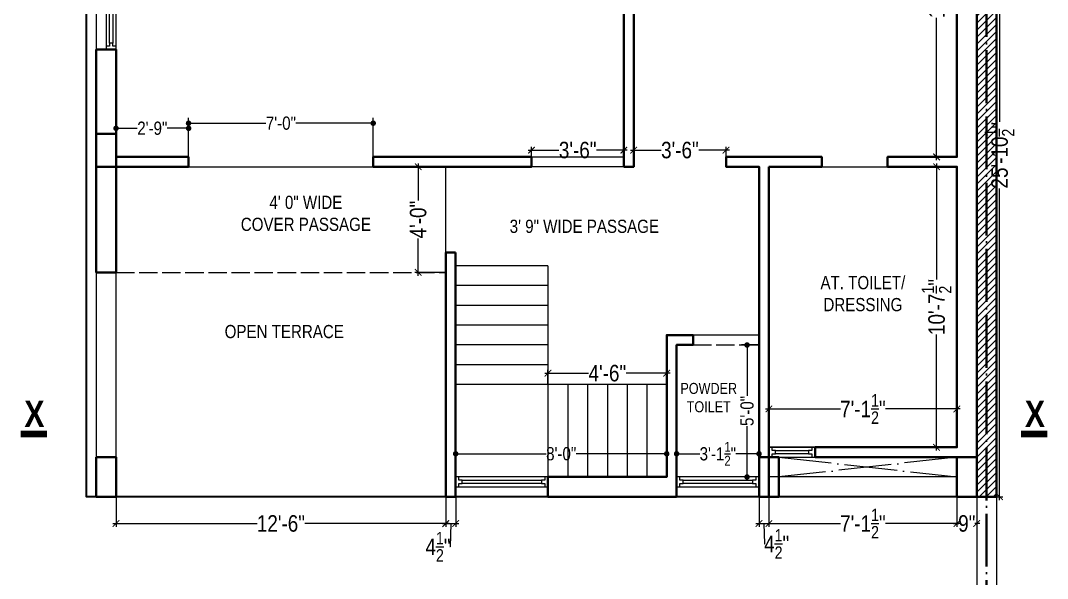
# Model space of a CAD drawing. Header units: millimetres. Extents: x 56222 to 3066687, y -650199 to -121287.
# Drawn here: x 153861 to 154328.1, y -173444.7 to -173191.1 of the extents above; entities that cross this region are included whole.
import ezdxf

# ---------------------------------------------------------------- set-up
doc = ezdxf.new("R2010")
doc.units = ezdxf.units.MM
doc.header["$MEASUREMENT"] = 0
doc.header["$PDMODE"] = 35
doc.linetypes.add('ACAD_ISO02W100', pattern=[15, 12, -3])
doc.linetypes.add('ACAD_ISO04W100', pattern=[30, 24, -3, 0, -3])
doc.layers.get('Defpoints').update_dxf_attribs({"color": 220})
for name, color, linetype, lineweight in [('COLUMN', 1, 'Continuous', 30), ('ELEVATION', 250, 'Continuous', 9), ('FIRST FLOOR', 7, 'Continuous', 9), ('FIRST FLOOR_( STAIR )', 251, 'Continuous', 9), ('GROUND FLOOR', 7, 'Continuous', 9), ('GROUND FLOOR  ( HATCH )', 251, 'Continuous', 9), ('GROUND FLOOR ( DW_RAIL )', 7, 'Continuous', 9), ('SECOND FLOOR', 7, 'Continuous', 9), ('SECOND FLOOR  ( PLINE )', 251, 'Continuous', 30), ('SECOND FLOOR ( DIM )', 7, 'Continuous', 9), ('SECOND FLOOR ( DW_RAIL )', 7, 'Continuous', 9), ('SECOND FLOOR ( PLine )', 7, 'Continuous', 30), ('SECOND FLOOR ( TEXT )', 7, 'Continuous', 9), ('SECTION', 7, 'Continuous', 9), ('X_PLOT', 1, 'Continuous', 9), ('XX~SLAB ( BEAM )~ ( DIM )', 7, 'Continuous', 9)]:
    doc.layers.add(name, color=color, linetype=linetype, lineweight=lineweight)
doc.layers.add('XX~SLAB ( PLINE )', color=251, linetype='Continuous', plot=False)
doc.styles.add('Cn BT~6', font='swissc.ttf', dxfattribs={"height": 6})
doc.styles.add("Cn_BT_0'-0", font='swissc.ttf')
doc.styles.add('Cn_BT_7½', font='swissc.ttf', dxfattribs={"height": 7.5})
doc.styles.add('KATHA', font='swissc.ttf')
doc.dimstyles.new('Cn BT~6', dxfattribs={"dimtxt": 0.18, "dimasz": 2.5, "dimexe": 2.5, "dimexo": 0, "dimgap": 0.09, "dimtad": 0, "dimdec": 3, "dimzin": 3, "dimdsep": 46, "dimlunit": 4, "dimtxsty": 'Cn BT~6', "dimblk": 'DOT', "dimcen": 0.09, "dimdle": 2, "dimclrd": 250, "dimclre": 250, "dimclrt": 5, "dimadec": 0, "dimazin": 0, "dimtfac": 0.75, "dimtdec": 3, "dimtofl": 0, "dimtmove": 0, "dimatfit": 3, "dimfxl": 1, "dimtolj": 1, "dimtzin": 0, "dimlwd": 15, "dimlwe": 15, "dimarcsym": 0})
doc.dimstyles.new('Cn_BT_7½', dxfattribs={"dimtxt": 9, "dimasz": 3, "dimexe": 1.5, "dimexo": 0, "dimgap": 0.09, "dimtad": 0, "dimdec": 3, "dimzin": 3, "dimdsep": 46, "dimlunit": 4, "dimtxsty": 'Cn_BT_7½', "dimblk": 'ARCHTICK', "dimcen": 0.09, "dimdle": 1.5, "dimclrd": 251, "dimclre": 251, "dimclrt": 14, "dimadec": 0, "dimazin": 0, "dimtfac": 0.75, "dimtdec": 3, "dimtofl": 0, "dimtmove": 0, "dimatfit": 3, "dimfxl": 0, "dimtolj": 1, "dimtzin": 0, "dimlwd": 15, "dimlwe": 15, "dimarcsym": 0})

# ---------------------------------------------------------------- blocks, each defined once
blk = doc.blocks.new('_ArchTick')
at = {"color": 0, "linetype": 'ByBlock', "const_width": 0.15}
blk.add_lwpolyline([(-0.5, -0.5), (0.5, 0.5)], dxfattribs=at)
blk = doc.blocks.new('*D71')
at = {"layer": 'Defpoints', "color": 0, "lineweight": 0, "transparency": 16777216}
for p in [(154286.93, -173367.71), (154201.43, -173375.76), (154286.93, -173375.76)]:
    blk.add_point(p, dxfattribs=at)
at = {"layer": 'SECOND FLOOR ( DIM )', "color": 251, "lineweight": 15, "transparency": 16777216}
for p, q in [((154199.93, -173367.71), (154233.98, -173367.71)), ((154201.43, -173375.76), (154201.43, -173366.21)), ((154288.43, -173367.71), (154254.38, -173367.71)), ((154286.93, -173375.76), (154286.93, -173366.21))]:
    blk.add_line(p, q, dxfattribs=at)
at = {"layer": 'SECOND FLOOR ( DIM )', "color": 251, "lineweight": 15, "transparency": 16777216, "xscale": 3, "yscale": 3, "zscale": 3, "rotation": 180}
blk.add_blockref('_ArchTick', (154201.43, -173367.71), dxfattribs=at)
at = {"layer": 'SECOND FLOOR ( DIM )', "color": 251, "lineweight": 15, "transparency": 16777216, "xscale": 3, "yscale": 3, "zscale": 3}
blk.add_blockref('_ArchTick', (154286.93, -173367.71), dxfattribs=at)
at = {"layer": 'SECOND FLOOR ( DIM )', "color": 14, "transparency": 16777216, "insert": (154244.18, -173367.71), "char_height": 7.5, "attachment_point": 5, "style": 'Cn_BT_7½'}
blk.add_mtext('\\A1;7\'-1{\\H0.75x;\\S1/2;}"', dxfattribs=at)
blk = doc.blocks.new('*D70')
at = {"layer": 'Defpoints', "color": 0, "lineweight": 0, "transparency": 16777216}
for p in [(154295.93, -173097.11), (154291.43, -173407.61), (154306.32, -173407.61)]:
    blk.add_point(p, dxfattribs=at)
at = {"layer": 'SECOND FLOOR ( DIM )', "color": 251, "lineweight": 15, "transparency": 16777216}
for p, q in [((154295.93, -173097.11), (154307.82, -173097.11)), ((154306.32, -173095.61), (154306.32, -173237.2)), ((154306.32, -173409.11), (154306.32, -173267.51)), ((154291.43, -173407.61), (154307.82, -173407.61))]:
    blk.add_line(p, q, dxfattribs=at)
at = {"layer": 'SECOND FLOOR ( DIM )', "color": 251, "lineweight": 15, "transparency": 16777216, "xscale": 3, "yscale": 3, "zscale": 3}
for p, rotation in [((154306.32, -173097.11), 90), ((154306.32, -173407.61), 270)]:
    blk.add_blockref('_ArchTick', p, dxfattribs=dict(at, rotation=rotation))
at = {"layer": 'SECOND FLOOR ( DIM )', "color": 14, "transparency": 16777216, "insert": (154306.32, -173252.36), "char_height": 7.5, "attachment_point": 5, "rotation": 90, "style": 'Cn_BT_7½'}
blk.add_mtext('\\A1;25\'-10{\\H0.75x;\\S1/2;}"', dxfattribs=at)
blk = doc.blocks.new('*D69')
at = {"layer": 'Defpoints', "color": 0, "lineweight": 0, "transparency": 16777216}
for p in [(154286.93, -173257.61), (154277.68, -173385.11), (154286.93, -173385.11)]:
    blk.add_point(p, dxfattribs=at)
at = {"layer": 'SECOND FLOOR ( DIM )', "color": 251, "lineweight": 15, "transparency": 16777216}
for p, q in [((154286.93, -173257.61), (154276.18, -173257.61)), ((154277.68, -173256.11), (154277.68, -173308.82)), ((154277.68, -173386.61), (154277.68, -173333.89)), ((154286.93, -173385.11), (154276.18, -173385.11))]:
    blk.add_line(p, q, dxfattribs=at)
at = {"layer": 'SECOND FLOOR ( DIM )', "color": 251, "lineweight": 15, "transparency": 16777216, "xscale": 3, "yscale": 3, "zscale": 3}
for p, rotation in [((154277.68, -173257.61), 90), ((154277.68, -173385.11), 270)]:
    blk.add_blockref('_ArchTick', p, dxfattribs=dict(at, rotation=rotation))
at = {"layer": 'SECOND FLOOR ( DIM )', "color": 14, "transparency": 16777216, "insert": (154277.68, -173321.36), "char_height": 7.5, "attachment_point": 5, "rotation": 90, "style": 'Cn_BT_7½'}
blk.add_mtext('\\A1;10\'-7{\\H0.75x;\\S1/2;}"', dxfattribs=at)
blk = doc.blocks.new('*D68')
at = {"layer": 'Defpoints', "color": 0, "lineweight": 0, "transparency": 16777216}
for p in [(154286.93, -173101.61), (154277.68, -173253.11), (154286.93, -173253.11)]:
    blk.add_point(p, dxfattribs=at)
at = {"layer": 'SECOND FLOOR ( DIM )', "color": 251, "lineweight": 15, "transparency": 16777216}
for p, q in [((154286.93, -173101.61), (154276.18, -173101.61)), ((154277.68, -173100.11), (154277.68, -173164.82)), ((154277.68, -173254.61), (154277.68, -173189.89)), ((154286.93, -173253.11), (154276.18, -173253.11))]:
    blk.add_line(p, q, dxfattribs=at)
at = {"layer": 'SECOND FLOOR ( DIM )', "color": 251, "lineweight": 15, "transparency": 16777216, "xscale": 3, "yscale": 3, "zscale": 3}
for p, rotation in [((154277.68, -173101.61), 90), ((154277.68, -173253.11), 270)]:
    blk.add_blockref('_ArchTick', p, dxfattribs=dict(at, rotation=rotation))
at = {"layer": 'SECOND FLOOR ( DIM )', "color": 14, "transparency": 16777216, "insert": (154277.68, -173177.36), "char_height": 7.5, "attachment_point": 5, "rotation": 90, "style": 'Cn_BT_7½'}
blk.add_mtext('\\A1;12\'-7{\\H0.75x;\\S1/2;}"', dxfattribs=at)
blk = doc.blocks.new('_Dot')
at = {"color": 0, "linetype": 'ByBlock', "lineweight": -2}
blk.add_line((-0.5, 0), (-1, 0), dxfattribs=at)
at = {"color": 0, "linetype": 'ByBlock', "const_width": 0.5}
blk.add_lwpolyline([(-0.25, 0, 1), (0.25, 0, 1)], format="xyb", close=True, dxfattribs=at)
blk = doc.blocks.new('*D64')
at = {"layer": 'Defpoints', "color": 0, "lineweight": 0, "transparency": 16777216}
for p in [(154058.93, -173380.61), (154154.93, -173380.61), (154154.93, -173388.08)]:
    blk.add_point(p, dxfattribs=at)
at = {"layer": 'SECOND FLOOR ( DIM )', "color": 250, "lineweight": 15, "transparency": 16777216}
for p, q in [((154058.93, -173380.61), (154058.93, -173390.58)), ((154154.93, -173380.61), (154154.93, -173390.58)), ((154061.43, -173388.08), (154100.09, -173388.08)), ((154152.43, -173388.08), (154113.76, -173388.08))]:
    blk.add_line(p, q, dxfattribs=at)
at = {"layer": 'SECOND FLOOR ( DIM )', "color": 250, "lineweight": 15, "transparency": 16777216, "xscale": 2.5, "yscale": 2.5, "zscale": 2.5, "rotation": 180}
blk.add_blockref('_Dot', (154058.93, -173388.08), dxfattribs=at)
at = {"layer": 'SECOND FLOOR ( DIM )', "color": 250, "lineweight": 15, "transparency": 16777216, "xscale": 2.5, "yscale": 2.5, "zscale": 2.5}
blk.add_blockref('_Dot', (154154.93, -173388.08), dxfattribs=at)
at = {"layer": 'SECOND FLOOR ( DIM )', "color": 5, "transparency": 16777216, "insert": (154106.93, -173388.08), "char_height": 6, "attachment_point": 5, "style": 'Cn BT~6'}
blk.add_mtext('\\A1;8\'-0"', dxfattribs=at)
blk = doc.blocks.new('*D63')
at = {"layer": 'Defpoints', "color": 0, "lineweight": 0, "transparency": 16777216}
for p in [(154154.93, -173351.46), (154100.93, -173356.61), (154154.93, -173356.61)]:
    blk.add_point(p, dxfattribs=at)
at = {"layer": 'SECOND FLOOR ( DIM )', "color": 251, "lineweight": 15, "transparency": 16777216}
for p, q in [((154099.43, -173351.46), (154119.33, -173351.46)), ((154100.93, -173356.61), (154100.93, -173349.96)), ((154156.43, -173351.46), (154136.53, -173351.46)), ((154154.93, -173356.61), (154154.93, -173349.96))]:
    blk.add_line(p, q, dxfattribs=at)
at = {"layer": 'SECOND FLOOR ( DIM )', "color": 251, "lineweight": 15, "transparency": 16777216, "xscale": 3, "yscale": 3, "zscale": 3, "rotation": 180}
blk.add_blockref('_ArchTick', (154100.93, -173351.46), dxfattribs=at)
at = {"layer": 'SECOND FLOOR ( DIM )', "color": 251, "lineweight": 15, "transparency": 16777216, "xscale": 3, "yscale": 3, "zscale": 3}
blk.add_blockref('_ArchTick', (154154.93, -173351.46), dxfattribs=at)
at = {"layer": 'SECOND FLOOR ( DIM )', "color": 14, "transparency": 16777216, "insert": (154127.93, -173351.46), "char_height": 7.5, "attachment_point": 5, "style": 'Cn_BT_7½'}
blk.add_mtext('\\A1;4\'-6"', dxfattribs=at)
blk = doc.blocks.new('*D62')
at = {"layer": 'Defpoints', "color": 0, "lineweight": 0, "transparency": 16777216}
for p in [(153904.43, -173407.61), (154054.43, -173407.61), (154054.43, -173419.78)]:
    blk.add_point(p, dxfattribs=at)
at = {"layer": 'SECOND FLOOR ( DIM )', "color": 251, "lineweight": 15, "transparency": 16777216}
for p, q in [((153904.43, -173407.61), (153904.43, -173421.28)), ((154054.43, -173407.61), (154054.43, -173421.28)), ((153902.93, -173419.78), (153968.57, -173419.78)), ((154055.93, -173419.78), (153990.29, -173419.78))]:
    blk.add_line(p, q, dxfattribs=at)
at = {"layer": 'SECOND FLOOR ( DIM )', "color": 251, "lineweight": 15, "transparency": 16777216, "xscale": 3, "yscale": 3, "zscale": 3, "rotation": 180}
blk.add_blockref('_ArchTick', (153904.43, -173419.78), dxfattribs=at)
at = {"layer": 'SECOND FLOOR ( DIM )', "color": 251, "lineweight": 15, "transparency": 16777216, "xscale": 3, "yscale": 3, "zscale": 3}
blk.add_blockref('_ArchTick', (154054.43, -173419.78), dxfattribs=at)
at = {"layer": 'SECOND FLOOR ( DIM )', "color": 14, "transparency": 16777216, "insert": (153979.43, -173419.78), "char_height": 7.5, "attachment_point": 5, "style": 'Cn_BT_7½'}
blk.add_mtext('\\A1;12\'-6"', dxfattribs=at)
blk = doc.blocks.new('*D61')
at = {"layer": 'Defpoints', "color": 0, "lineweight": 0, "transparency": 16777216}
for p in [(154054.43, -173407.61), (154058.93, -173407.61), (154058.93, -173419.78)]:
    blk.add_point(p, dxfattribs=at)
at = {"layer": 'SECOND FLOOR ( DIM )', "color": 251, "lineweight": 15, "transparency": 16777216}
for p, q in [((154054.43, -173407.61), (154054.43, -173421.28)), ((154058.93, -173407.61), (154058.93, -173421.28)), ((154052.93, -173419.78), (154060.43, -173419.78)), ((154056.68, -173419.78), (154056.45, -173430.33)), ((154056.45, -173430.33), (154056.27, -173430.33))]:
    blk.add_line(p, q, dxfattribs=at)
at = {"layer": 'SECOND FLOOR ( DIM )', "color": 251, "lineweight": 15, "transparency": 16777216, "xscale": 3, "yscale": 3, "zscale": 3, "rotation": 180}
blk.add_blockref('_ArchTick', (154054.43, -173419.78), dxfattribs=at)
at = {"layer": 'SECOND FLOOR ( DIM )', "color": 251, "lineweight": 15, "transparency": 16777216, "xscale": 3, "yscale": 3, "zscale": 3}
blk.add_blockref('_ArchTick', (154058.93, -173419.78), dxfattribs=at)
at = {"layer": 'SECOND FLOOR ( DIM )', "color": 14, "transparency": 16777216, "insert": (154050.9, -173430.33), "char_height": 7.5, "attachment_point": 5, "style": 'Cn_BT_7½'}
blk.add_mtext('\\A1;4{\\H0.75x;\\S1/2;}"', dxfattribs=at)
blk = doc.blocks.new('*D60')
at = {"layer": 'Defpoints', "color": 0, "lineweight": 0, "transparency": 16777216}
for p in [(154196.93, -173407.61), (154201.43, -173407.61), (154201.43, -173419.78)]:
    blk.add_point(p, dxfattribs=at)
at = {"layer": 'SECOND FLOOR ( DIM )', "color": 251, "lineweight": 15, "transparency": 16777216}
for p, q in [((154196.93, -173407.61), (154196.93, -173421.28)), ((154201.43, -173407.61), (154201.43, -173421.28)), ((154195.43, -173419.78), (154202.93, -173419.78)), ((154199.18, -173419.78), (154199.4, -173429.06)), ((154199.4, -173429.06), (154199.58, -173429.06))]:
    blk.add_line(p, q, dxfattribs=at)
at = {"layer": 'SECOND FLOOR ( DIM )', "color": 251, "lineweight": 15, "transparency": 16777216, "xscale": 3, "yscale": 3, "zscale": 3, "rotation": 180}
blk.add_blockref('_ArchTick', (154196.93, -173419.78), dxfattribs=at)
at = {"layer": 'SECOND FLOOR ( DIM )', "color": 251, "lineweight": 15, "transparency": 16777216, "xscale": 3, "yscale": 3, "zscale": 3}
blk.add_blockref('_ArchTick', (154201.43, -173419.78), dxfattribs=at)
at = {"layer": 'SECOND FLOOR ( DIM )', "color": 14, "transparency": 16777216, "insert": (154204.95, -173429.06), "char_height": 7.5, "attachment_point": 5, "style": 'Cn_BT_7½'}
blk.add_mtext('\\A1;4{\\H0.75x;\\S1/2;}"', dxfattribs=at)
blk = doc.blocks.new('*D59')
at = {"layer": 'Defpoints', "color": 0, "lineweight": 0, "transparency": 16777216}
for p in [(154201.43, -173407.61), (154286.93, -173407.61), (154286.93, -173419.78)]:
    blk.add_point(p, dxfattribs=at)
at = {"layer": 'SECOND FLOOR ( DIM )', "color": 251, "lineweight": 15, "transparency": 16777216}
for p, q in [((154201.43, -173407.61), (154201.43, -173421.28)), ((154286.93, -173407.61), (154286.93, -173421.28)), ((154199.93, -173419.78), (154233.98, -173419.78)), ((154288.43, -173419.78), (154254.38, -173419.78))]:
    blk.add_line(p, q, dxfattribs=at)
at = {"layer": 'SECOND FLOOR ( DIM )', "color": 251, "lineweight": 15, "transparency": 16777216, "xscale": 3, "yscale": 3, "zscale": 3, "rotation": 180}
blk.add_blockref('_ArchTick', (154201.43, -173419.78), dxfattribs=at)
at = {"layer": 'SECOND FLOOR ( DIM )', "color": 251, "lineweight": 15, "transparency": 16777216, "xscale": 3, "yscale": 3, "zscale": 3}
blk.add_blockref('_ArchTick', (154286.93, -173419.78), dxfattribs=at)
at = {"layer": 'SECOND FLOOR ( DIM )', "color": 14, "transparency": 16777216, "insert": (154244.18, -173419.78), "char_height": 7.5, "attachment_point": 5, "style": 'Cn_BT_7½'}
blk.add_mtext('\\A1;7\'-1{\\H0.75x;\\S1/2;}"', dxfattribs=at)
blk = doc.blocks.new('*D58')
at = {"layer": 'Defpoints', "color": 0, "lineweight": 0, "transparency": 16777216}
for p in [(154286.93, -173407.61), (154295.93, -173407.61), (154295.93, -173419.78)]:
    blk.add_point(p, dxfattribs=at)
at = {"layer": 'SECOND FLOOR ( DIM )', "color": 251, "lineweight": 15, "transparency": 16777216}
for p, q in [((154286.93, -173407.61), (154286.93, -173421.28)), ((154295.93, -173407.61), (154295.93, -173421.28)), ((154285.43, -173419.78), (154287.77, -173419.78)), ((154297.43, -173419.78), (154295.08, -173419.78))]:
    blk.add_line(p, q, dxfattribs=at)
at = {"layer": 'SECOND FLOOR ( DIM )', "color": 251, "lineweight": 15, "transparency": 16777216, "xscale": 3, "yscale": 3, "zscale": 3, "rotation": 180}
blk.add_blockref('_ArchTick', (154286.93, -173419.78), dxfattribs=at)
at = {"layer": 'SECOND FLOOR ( DIM )', "color": 251, "lineweight": 15, "transparency": 16777216, "xscale": 3, "yscale": 3, "zscale": 3}
blk.add_blockref('_ArchTick', (154295.93, -173419.78), dxfattribs=at)
at = {"layer": 'SECOND FLOOR ( DIM )', "color": 14, "transparency": 16777216, "insert": (154291.43, -173419.78), "char_height": 7.5, "attachment_point": 5, "style": 'Cn_BT_7½'}
blk.add_mtext('\\A1;9"', dxfattribs=at)
blk = doc.blocks.new('*D57')
at = {"layer": 'Defpoints', "color": 0, "lineweight": 0, "transparency": 16777216}
for p in [(154058.93, -173257.61), (154041.88, -173305.61), (154054.43, -173305.61)]:
    blk.add_point(p, dxfattribs=at)
at = {"layer": 'SECOND FLOOR ( DIM )', "color": 251, "lineweight": 15, "transparency": 16777216}
for p, q in [((154058.93, -173257.61), (154040.38, -173257.61)), ((154041.88, -173256.11), (154041.88, -173273.01)), ((154041.88, -173307.11), (154041.88, -173290.2)), ((154054.43, -173305.61), (154040.38, -173305.61))]:
    blk.add_line(p, q, dxfattribs=at)
at = {"layer": 'SECOND FLOOR ( DIM )', "color": 251, "lineweight": 15, "transparency": 16777216, "xscale": 3, "yscale": 3, "zscale": 3}
for p, rotation in [((154041.88, -173257.61), 90), ((154041.88, -173305.61), 270)]:
    blk.add_blockref('_ArchTick', p, dxfattribs=dict(at, rotation=rotation))
at = {"layer": 'SECOND FLOOR ( DIM )', "color": 14, "transparency": 16777216, "insert": (154041.88, -173281.61), "char_height": 7.5, "attachment_point": 5, "rotation": 90, "style": 'Cn_BT_7½'}
blk.add_mtext('\\A1;4\'-0"', dxfattribs=at)
blk = doc.blocks.new('*D56')
at = {"layer": 'Defpoints', "color": 0, "lineweight": 0, "transparency": 16777216}
for p in [(154139.93, -173250.05), (154139.93, -173257.61), (154181.93, -173257.61)]:
    blk.add_point(p, dxfattribs=at)
at = {"layer": 'SECOND FLOOR ( DIM )', "color": 251, "lineweight": 15, "transparency": 16777216}
for p, q in [((154139.93, -173257.61), (154139.93, -173248.55)), ((154181.93, -173257.61), (154181.93, -173248.55)), ((154138.43, -173250.05), (154152.38, -173250.05)), ((154183.43, -173250.05), (154169.48, -173250.05))]:
    blk.add_line(p, q, dxfattribs=at)
at = {"layer": 'SECOND FLOOR ( DIM )', "color": 251, "lineweight": 15, "transparency": 16777216, "xscale": 3, "yscale": 3, "zscale": 3, "rotation": 180}
blk.add_blockref('_ArchTick', (154139.93, -173250.05), dxfattribs=at)
at = {"layer": 'SECOND FLOOR ( DIM )', "color": 251, "lineweight": 15, "transparency": 16777216, "xscale": 3, "yscale": 3, "zscale": 3}
blk.add_blockref('_ArchTick', (154181.93, -173250.05), dxfattribs=at)
at = {"layer": 'SECOND FLOOR ( DIM )', "color": 14, "transparency": 16777216, "insert": (154160.93, -173250.05), "char_height": 7.5, "attachment_point": 5, "style": 'Cn_BT_7½'}
blk.add_mtext('\\A1;3\'-6"', dxfattribs=at)
blk = doc.blocks.new('*D55')
at = {"layer": 'Defpoints', "color": 0, "lineweight": 0, "transparency": 16777216}
for p in [(154093.43, -173250.05), (154093.43, -173257.61), (154135.43, -173257.61)]:
    blk.add_point(p, dxfattribs=at)
at = {"layer": 'SECOND FLOOR ( DIM )', "color": 251, "lineweight": 15, "transparency": 16777216}
for p, q in [((154093.43, -173257.61), (154093.43, -173248.55)), ((154135.43, -173257.61), (154135.43, -173248.55)), ((154091.93, -173250.05), (154105.88, -173250.05)), ((154136.93, -173250.05), (154122.98, -173250.05))]:
    blk.add_line(p, q, dxfattribs=at)
at = {"layer": 'SECOND FLOOR ( DIM )', "color": 251, "lineweight": 15, "transparency": 16777216, "xscale": 3, "yscale": 3, "zscale": 3, "rotation": 180}
blk.add_blockref('_ArchTick', (154093.43, -173250.05), dxfattribs=at)
at = {"layer": 'SECOND FLOOR ( DIM )', "color": 251, "lineweight": 15, "transparency": 16777216, "xscale": 3, "yscale": 3, "zscale": 3}
blk.add_blockref('_ArchTick', (154135.43, -173250.05), dxfattribs=at)
at = {"layer": 'SECOND FLOOR ( DIM )', "color": 14, "transparency": 16777216, "insert": (154114.43, -173250.05), "char_height": 7.5, "attachment_point": 5, "style": 'Cn_BT_7½'}
blk.add_mtext('\\A1;3\'-6"', dxfattribs=at)
blk = doc.blocks.new('*D54')
at = {"layer": 'Defpoints', "color": 0, "lineweight": 0, "transparency": 16777216}
for p in [(154159.43, -173380.61), (154196.93, -173380.61), (154196.93, -173388.08)]:
    blk.add_point(p, dxfattribs=at)
at = {"layer": 'SECOND FLOOR ( DIM )', "color": 250, "lineweight": 15, "transparency": 16777216}
for p, q in [((154159.43, -173380.61), (154159.43, -173390.58)), ((154196.93, -173380.61), (154196.93, -173390.58)), ((154161.93, -173388.08), (154169.98, -173388.08)), ((154194.43, -173388.08), (154186.38, -173388.08))]:
    blk.add_line(p, q, dxfattribs=at)
at = {"layer": 'SECOND FLOOR ( DIM )', "color": 250, "lineweight": 15, "transparency": 16777216, "xscale": 2.5, "yscale": 2.5, "zscale": 2.5, "rotation": 180}
blk.add_blockref('_Dot', (154159.43, -173388.08), dxfattribs=at)
at = {"layer": 'SECOND FLOOR ( DIM )', "color": 250, "lineweight": 15, "transparency": 16777216, "xscale": 2.5, "yscale": 2.5, "zscale": 2.5}
blk.add_blockref('_Dot', (154196.93, -173388.08), dxfattribs=at)
at = {"layer": 'SECOND FLOOR ( DIM )', "color": 5, "transparency": 16777216, "insert": (154178.18, -173388.08), "char_height": 6, "attachment_point": 5, "style": 'Cn BT~6'}
blk.add_mtext('\\A1;3\'-1{\\H0.75x;\\S1/2;}"', dxfattribs=at)
blk = doc.blocks.new('*D53')
at = {"layer": 'Defpoints', "color": 0, "lineweight": 0, "transparency": 16777216}
for p in [(154191.49, -173338.61), (154196.93, -173338.61), (154196.93, -173398.61)]:
    blk.add_point(p, dxfattribs=at)
at = {"layer": 'SECOND FLOOR ( DIM )', "color": 250, "lineweight": 15, "transparency": 16777216}
for p, q in [((154196.93, -173338.61), (154188.99, -173338.61)), ((154191.49, -173341.11), (154191.49, -173361.76)), ((154191.49, -173396.11), (154191.49, -173375.45)), ((154196.93, -173398.61), (154188.99, -173398.61))]:
    blk.add_line(p, q, dxfattribs=at)
at = {"layer": 'SECOND FLOOR ( DIM )', "color": 250, "lineweight": 15, "transparency": 16777216, "xscale": 2.5, "yscale": 2.5, "zscale": 2.5}
for p, rotation in [((154191.49, -173338.61), 90), ((154191.49, -173398.61), 270)]:
    blk.add_blockref('_Dot', p, dxfattribs=dict(at, rotation=rotation))
at = {"layer": 'SECOND FLOOR ( DIM )', "color": 5, "transparency": 16777216, "insert": (154191.49, -173368.61), "char_height": 6, "attachment_point": 5, "rotation": 90, "style": 'Cn BT~6'}
blk.add_mtext('\\A1;5\'-0"', dxfattribs=at)
blk = doc.blocks.new('*D52')
at = {"layer": 'Defpoints', "color": 0, "lineweight": 0, "transparency": 16777216}
for p in [(153937.43, -173240.12), (153904.43, -173253.11), (153937.43, -173253.11)]:
    blk.add_point(p, dxfattribs=at)
at = {"layer": 'ELEVATION', "color": 250, "lineweight": 15, "transparency": 16777216}
for p, q in [((153904.43, -173253.11), (153904.43, -173237.62)), ((153937.43, -173253.11), (153937.43, -173237.62)), ((153906.93, -173240.12), (153914.1, -173240.12)), ((153934.93, -173240.12), (153927.76, -173240.12))]:
    blk.add_line(p, q, dxfattribs=at)
at = {"layer": 'ELEVATION', "color": 250, "lineweight": 15, "transparency": 16777216, "xscale": 2.5, "yscale": 2.5, "zscale": 2.5, "rotation": 180}
blk.add_blockref('_Dot', (153904.43, -173240.12), dxfattribs=at)
at = {"layer": 'ELEVATION', "color": 250, "lineweight": 15, "transparency": 16777216, "xscale": 2.5, "yscale": 2.5, "zscale": 2.5}
blk.add_blockref('_Dot', (153937.43, -173240.12), dxfattribs=at)
at = {"layer": 'ELEVATION', "color": 5, "transparency": 16777216, "insert": (153920.93, -173240.12), "char_height": 6, "attachment_point": 5, "style": 'Cn BT~6'}
blk.add_mtext('\\A1;2\'-9"', dxfattribs=at)
blk = doc.blocks.new('*D51')
at = {"layer": 'Defpoints', "color": 0, "lineweight": 0, "transparency": 16777216}
for p in [(154021.43, -173237.81), (153937.43, -173253.11), (154021.43, -173253.11)]:
    blk.add_point(p, dxfattribs=at)
at = {"layer": 'ELEVATION', "color": 250, "lineweight": 15, "transparency": 16777216}
for p, q in [((153937.43, -173253.11), (153937.43, -173235.31)), ((153939.93, -173237.81), (153972.59, -173237.81)), ((154018.93, -173237.81), (153986.27, -173237.81)), ((154021.43, -173253.11), (154021.43, -173235.31))]:
    blk.add_line(p, q, dxfattribs=at)
at = {"layer": 'ELEVATION', "color": 250, "lineweight": 15, "transparency": 16777216, "xscale": 2.5, "yscale": 2.5, "zscale": 2.5, "rotation": 180}
blk.add_blockref('_Dot', (153937.43, -173237.81), dxfattribs=at)
at = {"layer": 'ELEVATION', "color": 250, "lineweight": 15, "transparency": 16777216, "xscale": 2.5, "yscale": 2.5, "zscale": 2.5}
blk.add_blockref('_Dot', (154021.43, -173237.81), dxfattribs=at)
at = {"layer": 'ELEVATION', "color": 5, "transparency": 16777216, "insert": (153979.43, -173237.81), "char_height": 6, "attachment_point": 5, "style": 'Cn BT~6'}
blk.add_mtext('\\A1;7\'-0"', dxfattribs=at)

msp = doc.modelspace()

# ---------------------------------------------------------------- hatches: boundary and pattern name
at = {"layer": 'GROUND FLOOR  ( HATCH )'}
h = msp.add_hatch(dxfattribs=at)
h.set_pattern_fill('ANSI31', color=6, scale=18, style=0)
h.set_pattern_definition([(45, (37764.242, -10788.4306), (-1.590990258, 1.590990258), [])])
h.paths.add_polyline_path([(154304.928, -173064.105), (154295.928, -173064.105), (154295.928, -173407.605), (154304.928, -173407.605)])

# ---------------------------------------------------------------- linework, layer by layer
at = {"layer": 'COLUMN'}
for points in [[(153895.428, -173242.605), (153904.428, -173242.605), (153904.428, -173257.605), (153895.428, -173257.605)], [(153895.428, -173389.605), (153904.428, -173389.605), (153904.428, -173407.605), (153895.428, -173407.605)], [(154196.928, -173389.605), (154205.928, -173389.605), (154205.928, -173407.605), (154196.928, -173407.605)], [(154286.928, -173389.605), (154295.928, -173389.605), (154295.928, -173407.605), (154286.928, -173407.605)]]:
    msp.add_lwpolyline(points, close=True, dxfattribs=at)
at = {"layer": 'FIRST FLOOR', "color": 1}
msp.add_line((154100.928, -173398.605), (154100.928, -173407.605), dxfattribs=at)
at = {"layer": 'FIRST FLOOR_( STAIR )'}
for p, q in [((154100.928, -173302.605), (154058.928, -173302.605)), ((154100.928, -173302.605), (154100.928, -173398.605)), ((154100.928, -173311.605), (154058.928, -173311.605)), ((154100.928, -173320.605), (154058.928, -173320.605)), ((154100.928, -173329.605), (154058.928, -173329.605)), ((154100.928, -173338.605), (154058.928, -173338.605)), ((154100.928, -173347.605), (154058.928, -173347.605)), ((154154.928, -173356.605), (154058.928, -173356.605)), ((154109.928, -173356.605), (154109.928, -173398.605)), ((154118.928, -173356.605), (154118.928, -173398.605)), ((154127.928, -173356.605), (154127.928, -173398.605)), ((154136.928, -173356.605), (154136.928, -173398.605)), ((154145.928, -173356.605), (154145.928, -173398.605))]:
    msp.add_line(p, q, dxfattribs=at)
at = {"layer": 'GROUND FLOOR'}
for p, q in [((154295.928, -173024.0562), (154295.928, -173544.989)), ((154304.928, -173024.0562), (154304.928, -173544.989)), ((154222.428, -173385.105), (154222.428, -173389.605))]:
    msp.add_line(p, q, dxfattribs=at)
at = {"layer": 'GROUND FLOOR', "color": 1, "linetype": 'ACAD_ISO04W100'}
msp.add_line((154300.428, -173024.0562), (154300.428, -173407.605), dxfattribs=at)
at = {"layer": 'GROUND FLOOR', "color": 6, "lineweight": 30}
msp.add_lwpolyline([(154304.928, -173064.105), (154295.928, -173064.105), (154295.928, -173407.605), (154304.928, -173407.605)], close=True, dxfattribs=at)
at = {"layer": 'GROUND FLOOR ( DW_RAIL )'}
for points in [[(154222.428, -173385.105), (154220.928, -173385.105), (154220.928, -173386.605), (154219.428, -173386.605), (154219.428, -173388.105), (154204.428, -173388.105), (154204.428, -173386.605), (154202.928, -173386.605), (154202.928, -173385.105), (154201.428, -173385.105), (154201.428, -173389.605), (154202.928, -173389.605), (154202.928, -173388.105), (154204.428, -173388.105), (154204.428, -173386.605), (154219.428, -173386.605), (154219.428, -173388.105), (154220.928, -173388.105), (154220.928, -173389.605), (154222.428, -173389.605), (154222.428, -173385.105), (154201.428, -173385.105), (154201.428, -173389.605), (154222.428, -173389.605)], [(154100.928, -173398.605), (154099.428, -173398.605), (154099.428, -173400.105), (154097.928, -173400.105), (154097.928, -173401.605), (154061.928, -173401.605), (154061.928, -173400.105), (154060.428, -173400.105), (154060.428, -173398.605), (154058.928, -173398.605), (154058.928, -173403.105), (154060.428, -173403.105), (154060.428, -173401.605), (154061.928, -173401.605), (154061.928, -173400.105), (154097.928, -173400.105), (154097.928, -173401.605), (154099.428, -173401.605), (154099.428, -173403.105), (154100.928, -173403.105), (154100.928, -173398.605), (154058.928, -173398.605), (154058.928, -173403.105), (154100.928, -173403.105)], [(154196.928, -173398.605), (154195.428, -173398.605), (154195.428, -173400.105), (154193.928, -173400.105), (154193.928, -173401.605), (154162.428, -173401.605), (154162.428, -173400.105), (154160.928, -173400.105), (154160.928, -173398.605), (154159.428, -173398.605), (154159.428, -173403.105), (154160.928, -173403.105), (154160.928, -173401.605), (154162.428, -173401.605), (154162.428, -173400.105), (154193.928, -173400.105), (154193.928, -173401.605), (154195.428, -173401.605), (154195.428, -173403.105), (154196.928, -173403.105), (154196.928, -173398.605), (154159.428, -173398.605), (154159.428, -173403.105), (154196.928, -173403.105)]]:
    msp.add_lwpolyline(points, close=True, dxfattribs=at)
at = {"layer": 'SECOND FLOOR'}
for p, q in [((153895.428, -173097.105), (153895.428, -173407.605)), ((153904.428, -173253.105), (153904.428, -173101.605)), ((154135.428, -173101.605), (154135.428, -173257.605)), ((154139.928, -173257.605), (154139.928, -173101.605)), ((154286.928, -173101.605), (154286.928, -173253.105)), ((153904.428, -173204.355), (153895.428, -173204.355)), ((153904.428, -173253.105), (153937.428, -173253.105)), ((153937.428, -173257.605), (153937.428, -173253.105)), ((154021.428, -173253.105), (154093.428, -173253.105)), ((154021.428, -173257.605), (154021.428, -173253.105)), ((154093.428, -173257.605), (154093.428, -173253.105)), ((154181.928, -173253.105), (154225.428, -173253.105)), ((154181.928, -173257.605), (154181.928, -173253.105)), ((154225.428, -173253.105), (154225.428, -173257.605)), ((154255.428, -173253.105), (154286.928, -173253.105)), ((154255.428, -173253.105), (154255.428, -173257.605)), ((153904.428, -173257.605), (154093.428, -173257.605)), ((153904.428, -173407.605), (153904.428, -173257.605)), ((154054.428, -173407.605), (154054.428, -173257.605)), ((154135.428, -173257.605), (154139.928, -173257.605)), ((154181.928, -173257.605), (154196.928, -173257.605)), ((154196.928, -173257.605), (154196.928, -173407.605)), ((154201.428, -173257.605), (154201.428, -173407.605)), ((154201.428, -173257.605), (154286.928, -173257.605)), ((154286.928, -173257.605), (154286.928, -173385.105)), ((154054.428, -173296.605), (154058.928, -173296.605)), ((154058.928, -173407.605), (154058.928, -173296.605)), ((153904.428, -173305.605), (153895.428, -173305.605)), ((154154.928, -173334.105), (154154.928, -173398.605)), ((154196.928, -173334.105), (154154.928, -173334.105)), ((154166.928, -173334.105), (154166.928, -173338.605)), ((154166.928, -173338.605), (154159.428, -173338.605)), ((154159.428, -173338.605), (154159.428, -173407.605)), ((154201.428, -173385.105), (154286.928, -173385.105)), ((154201.428, -173389.605), (154286.928, -173389.605)), ((154286.928, -173389.605), (154286.928, -173407.605)), ((154154.928, -173398.605), (154058.928, -173398.605)), ((154196.928, -173398.605), (154159.428, -173398.605)), ((154286.928, -173398.605), (154201.428, -173398.605)), ((154295.928, -173407.605), (153895.428, -173407.605))]:
    msp.add_line(p, q, dxfattribs=at)
at = {"layer": 'SECOND FLOOR', "linetype": 'ACAD_ISO02W100', "ltscale": 0.7}
msp.add_line((154166.928, -173338.605), (154196.928, -173338.605), dxfattribs=at)
at = {"layer": 'SECOND FLOOR', "color": 1, "linetype": 'ACAD_ISO04W100'}
for p, q in [((154205.928, -173389.605), (154286.928, -173398.605)), ((154286.928, -173389.605), (154205.928, -173398.605))]:
    msp.add_line(p, q, dxfattribs=at)
at = {"layer": 'SECOND FLOOR', "color": 1, "linetype": 'ACAD_ISO02W100', "ltscale": 0.7}
msp.add_lwpolyline([(153904.428, -173305.605), (154054.428, -173305.605)], dxfattribs=at)
at = {"layer": 'SECOND FLOOR  ( PLINE )'}
for points in [[(154190.928, -173097.105), (154069.428, -173097.105), (154069.428, -173101.605), (154135.428, -173101.605), (154135.428, -173257.605), (154139.928, -173257.605), (154139.928, -173101.605), (154190.928, -173101.605)], [(154295.928, -173097.105), (154250.928, -173097.105), (154250.928, -173101.605), (154286.928, -173101.605), (154286.928, -173253.105), (154255.428, -173253.105), (154255.428, -173257.605), (154286.928, -173257.605), (154286.928, -173385.105), (154222.428, -173385.105), (154222.428, -173389.605), (154286.928, -173389.605), (154286.928, -173407.605), (154295.928, -173407.605)], [(153937.428, -173253.105), (153904.428, -173253.105), (153904.428, -173204.355), (153899.928, -173204.355), (153895.428, -173204.355), (153895.428, -173305.605), (153904.428, -173305.605), (153904.428, -173257.605), (153937.428, -173257.605)], [(154093.428, -173253.105), (154021.428, -173253.105), (154021.428, -173257.605), (154093.428, -173257.605)], [(154058.928, -173296.605), (154054.428, -173296.605), (154054.428, -173407.605), (154058.928, -173407.605)]]:
    msp.add_lwpolyline(points, close=True, dxfattribs=at)
at = {"layer": 'SECOND FLOOR ( DW_RAIL )'}
msp.add_lwpolyline([(153904.428, -173204.355), (153904.428, -173202.855), (153902.928, -173202.855), (153902.928, -173201.355), (153901.428, -173201.355), (153901.428, -173153.355), (153902.928, -173153.355), (153902.928, -173151.855), (153904.428, -173151.855), (153904.428, -173150.355), (153899.928, -173150.355), (153899.928, -173151.855), (153901.428, -173151.855), (153901.428, -173153.355), (153902.928, -173153.355), (153902.928, -173201.355), (153901.428, -173201.355), (153901.428, -173202.855), (153899.928, -173202.855), (153899.928, -173204.355), (153904.428, -173204.355), (153904.428, -173150.355), (153899.928, -173150.355), (153899.928, -173204.355)], close=True, dxfattribs=at)
at = {"layer": 'SECOND FLOOR ( PLine )'}
for points in [[(154201.428, -173257.605), (154225.428, -173257.605), (154225.428, -173253.105), (154181.928, -173253.105), (154181.928, -173257.605), (154196.928, -173257.605), (154196.928, -173407.605), (154201.428, -173407.605)], [(154159.428, -173407.605), (154100.928, -173407.605), (154100.928, -173398.605), (154154.928, -173398.605), (154154.928, -173334.105), (154166.928, -173334.105), (154166.928, -173338.605), (154159.428, -173338.605)]]:
    msp.add_lwpolyline(points, close=True, dxfattribs=at)
at = {"layer": 'SECTION', "color": 5}
for points in [[(154088.591, -173473.6991, 12, 12, 0), (154085.591, -173473.6991, 0, 0, 0), (154085.591, -173045.1976, 12, 12, 0), (154088.591, -173045.1976, 12, 12, 0)], [(154167.965, -173473.6991, 12, 12, 0), (154170.965, -173473.6991, 0, 0, 0), (154170.965, -173045.1976, 12, 12, 0), (154167.965, -173045.1976, 12, 12, 0)], [(153866.9976, -173377.605, 12, 12, 0), (153866.9976, -173380.605, 0, 0, 0), (154322.1268, -173380.605, 12, 12, 0), (154322.1268, -173377.605, 12, 12, 0)]]:
    msp.add_lwpolyline(points, format="xyseb", dxfattribs=at)
at = {"layer": 'X_PLOT', "linetype": 'ACAD_ISO04W100', "lineweight": 30}
msp.add_line((154300.428, -173024.0562), (154300.428, -173519.855), dxfattribs=at)
at = {"layer": 'XX~SLAB ( BEAM )~ ( DIM )'}
msp.add_lwpolyline([(154093.428, -173253.0786), (154135.428, -173253.0786), (154135.428, -173257.605), (154093.428, -173257.605)], close=True, dxfattribs=at)
at = {"layer": 'XX~SLAB ( PLINE )'}
msp.add_lwpolyline([(153890.928, -173097.105), (154295.928, -173097.105), (154295.928, -173407.605), (154286.928, -173407.605), (154267.1233, -173407.605), (154226.7862, -173407.605), (154201.428, -173407.605), (154054.428, -173407.605), (153981.1845, -173407.605), (153890.928, -173407.605)], close=True, dxfattribs=at)

# ---------------------------------------------------------------- texts
at = {"layer": 'SECOND FLOOR ( TEXT )', "attachment_point": 5}
for s, insert, char_height, style in [('4\' 0" WIDE \\PCOVER PASSAGE', (153990.7891, -173278.8111), 6, 'KATHA'), ('3\' 9" WIDE PASSAGE', (154117.4716, -173284.7039), 6, 'KATHA'), ('AT. TOILET/\\PDRESSING', (154244.1653, -173315.2993), 6, 'KATHA'), ('OPEN TERRACE', (153980.9528, -173332.5472), 6, 'KATHA'), ('POWDER\\PTOILET', (154174.047, -173362.5602), 5, "Cn_BT_0'-0")]:
    msp.add_mtext(s, dxfattribs=dict(at, insert=insert, char_height=char_height, style=style))
at = {"layer": 'SECTION', "color": 5, "char_height": 12, "attachment_point": 7, "line_spacing_factor": 1.157143, "style": "Cn_BT_0'-0"}
for insert in [(153862.7212, -173375.9664), (154317.8504, -173375.9664)]:
    msp.add_mtext('{\\fSwis721 Cn BT|b1|i0|c0|p34;X}', dxfattribs=dict(at, insert=insert))

# ---------------------------------------------------------------- dimensions: what is measured, and where the dimension line sits
at = {"layer": 'ELEVATION'}
for base, p1, p2, picture, middle in [((154021.428, -173237.8114), (153937.428, -173253.105), (154021.428, -173253.105), '*D51', (153979.428, -173237.8114)), ((153937.428, -173240.1247), (153904.428, -173253.105), (153937.428, -173253.105), '*D52', (153920.928, -173240.1247))]:
    dim = msp.add_linear_dim(base=base, p1=p1, p2=p2, dimstyle='Cn BT~6', dxfattribs=at)
    dim.commit()
    dim.dimension.update_dxf_attribs({"geometry": picture, "text_midpoint": middle})
at = {"layer": 'SECOND FLOOR ( DIM )'}
dim = msp.add_linear_dim(base=(154306.3164, -173407.605), p1=(154295.928, -173097.105), p2=(154291.428, -173407.605), angle=90, dimstyle='Cn_BT_7½', override={"dimtmove": 1}, dxfattribs=at)
dim.commit()
dim.dimension.update_dxf_attribs({"geometry": '*D70', "text_midpoint": (154306.3164, -173252.355)})
for base, p1, p2, dimstyle, picture, middle in [((154277.6835, -173253.105), (154286.928, -173101.605), (154286.928, -173253.105), 'Cn_BT_7½', '*D68', (154277.6835, -173177.355)), ((154041.8832, -173305.605), (154058.928, -173257.605), (154054.428, -173305.605), 'Cn_BT_7½', '*D57', (154041.8832, -173281.605)), ((154277.6835, -173385.105), (154286.928, -173257.605), (154286.928, -173385.105), 'Cn_BT_7½', '*D69', (154277.6835, -173321.355)), ((154191.4917, -173338.605), (154196.928, -173398.605), (154196.928, -173338.605), 'Cn BT~6', '*D53', (154191.4917, -173368.605))]:
    dim = msp.add_linear_dim(base=base, p1=p1, p2=p2, angle=90, dimstyle=dimstyle, dxfattribs=at)
    dim.commit()
    dim.dimension.update_dxf_attribs({"geometry": picture, "text_midpoint": middle})
for base, p1, p2, dimstyle, picture, middle in [((154093.428, -173250.0521), (154135.428, -173257.605), (154093.428, -173257.605), 'Cn_BT_7½', '*D55', (154114.428, -173250.0521)), ((154139.928, -173250.0521), (154181.928, -173257.605), (154139.928, -173257.605), 'Cn_BT_7½', '*D56', (154160.928, -173250.0521)), ((154154.928, -173351.4594), (154100.928, -173356.605), (154154.928, -173356.605), 'Cn_BT_7½', '*D63', (154127.928, -173351.4594)), ((154286.928, -173367.7072), (154201.428, -173375.7647), (154286.928, -173375.7647), 'Cn_BT_7½', '*D71', (154244.178, -173367.7072)), ((154154.928, -173388.0793), (154058.928, -173380.605), (154154.928, -173380.605), 'Cn BT~6', '*D64', (154106.928, -173388.0793)), ((154196.928, -173388.0793), (154159.428, -173380.605), (154196.928, -173380.605), 'Cn BT~6', '*D54', (154178.178, -173388.0793)), ((154054.428, -173419.7775), (153904.428, -173407.605), (154054.428, -173407.605), 'Cn_BT_7½', '*D62', (153979.428, -173419.7775))]:
    dim = msp.add_linear_dim(base=base, p1=p1, p2=p2, dimstyle=dimstyle, dxfattribs=at)
    dim.commit()
    dim.dimension.update_dxf_attribs({"geometry": picture, "text_midpoint": middle})
for base, p1, p2, picture, middle in [((154058.928, -173419.7775), (154054.428, -173407.605), (154058.928, -173407.605), '*D61', (154056.1829, -173430.3306)), ((154201.428, -173419.7775), (154196.928, -173407.605), (154201.428, -173407.605), '*D60', (154199.6742, -173429.059))]:
    dim = msp.add_linear_dim(base=base, p1=p1, p2=p2, dimstyle='Cn_BT_7½', override={"dimtmove": 1}, dxfattribs=at)
    dim.commit()
    dim.dimension.update_dxf_attribs({"geometry": picture, "text_midpoint": middle, "dimtype": 160})
for base, p1, p2, picture, middle in [((154286.928, -173419.7775), (154201.428, -173407.605), (154286.928, -173407.605), '*D59', (154244.178, -173419.7775)), ((154295.928, -173419.7775), (154286.928, -173407.605), (154295.928, -173407.605), '*D58', (154291.428, -173419.7775))]:
    dim = msp.add_linear_dim(base=base, p1=p1, p2=p2, dimstyle='Cn_BT_7½', override={"dimtmove": 1}, dxfattribs=at)
    dim.commit()
    dim.dimension.update_dxf_attribs({"geometry": picture, "text_midpoint": middle})

doc.saveas('drawing.dxf')
